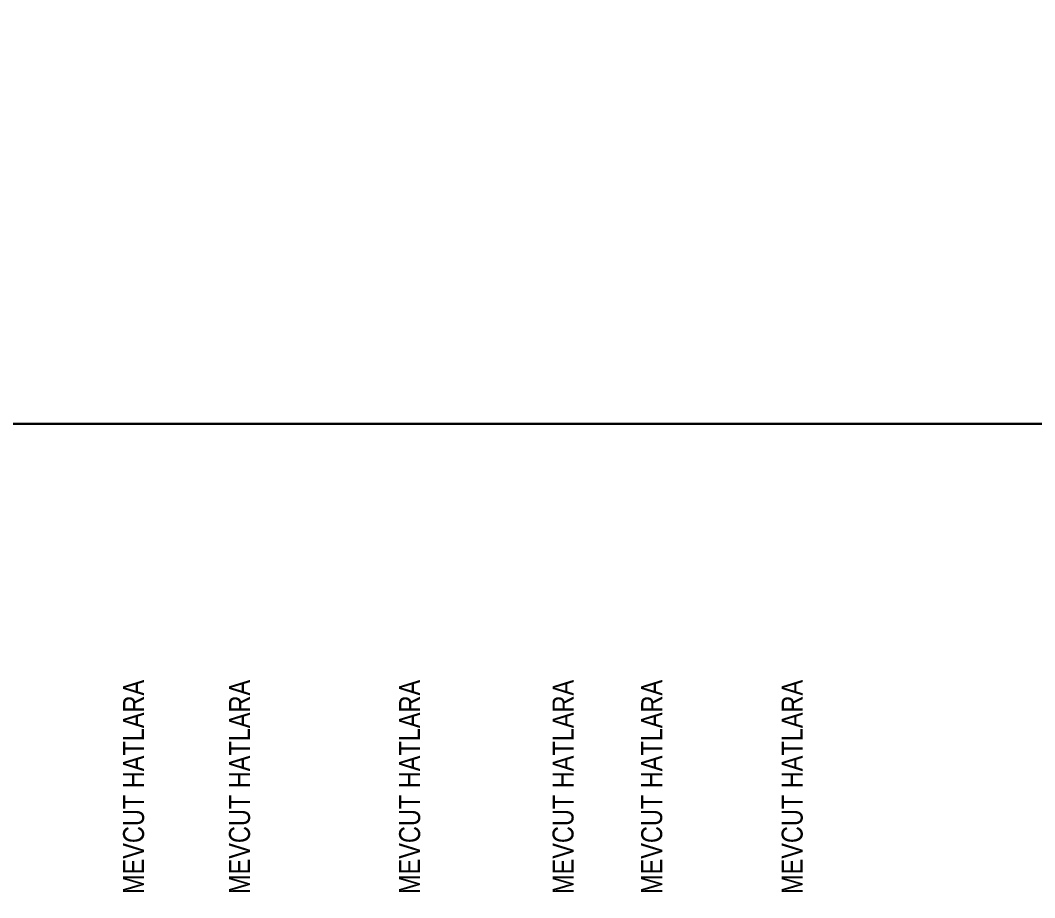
# Model space of a CAD drawing. Header units: centimetres. Extents: x 392964 to 515689, y 49661 to 58661.
# Drawn here: x 397781 to 398505, y 50919 to 51545 of the extents above; entities that cross this region are included whole.
import ezdxf
from ezdxf.enums import TextEntityAlignment as Align
from ezdxf.xclip import XClip

# ---------------------------------------------------------------- set-up
doc = ezdxf.new("R2010")
doc.units = ezdxf.units.CM
doc.header["$XCLIPFRAME"] = 0
doc.linetypes.add('DGN Style 3', pattern=[38.252869, 27.323478, -10.929391])
for name, color, linetype, lineweight in [('---___EB_draft03_cihazlar', 8, 'Continuous', 9), ('0-KRCN-VAZİYET-030426', 8, 'Continuous', 9), ('0-KRCN-Z-ANTET', 71, 'Continuous', 30), ('B_TICARI', 8, 'Continuous', 9), ('B_YAPI_ZEMIN', 8, 'DGN Style 3', 9)]:
    doc.layers.add(name, color=color, linetype=linetype, lineweight=lineweight)
doc.layers.add('M_GENEL_FLOW DIAGRAM TEXT', color=62, linetype='Continuous')
doc.layers.add('M_ISITMA GIDIS 90', color=94, linetype='Continuous')
doc.styles.add('WMF-ARIAL1', font='arial.ttf')

# ---------------------------------------------------------------- blocks, each defined once
blk = doc.blocks.new('Akyurt_Tm33')
at = {"layer": 'B_TICARI'}
blk.add_3dface([(501858.412, 4439056.242, 994.571), (501814.034, 4439119.478, 994.571), (501854.539, 4439147.993, 994.571), (501898.963, 4439084.958, 994.571)], dxfattribs=at)
at = {"layer": 'B_YAPI_ZEMIN'}
blk.add_3dface([(501898.511, 4439085.095, 986.011), (501854.663, 4439147.217, 986.011), (501815.032, 4439119.243, 986.011), (501858.879, 4439057.122, 986.011)], dxfattribs=at)
blk = doc.blocks.new('G$CF910E365')
at = {"layer": '---___EB_draft03_cihazlar'}
ref = blk.add_blockref('Akyurt_Tm33', (-200910447.5, -398988423.7), dxfattribs=dict(at, xscale=100, yscale=100, zscale=100, rotation=339.71835701135))
XClip(ref).set_block_clipping_path([(501505.9862066242, 4438937.7964665554), (502127.4112339765, 4439167.4422489693), (502010.4218731245, 4439484.017262903), (501388.9968457722, 4439254.3714804901)])
blk = doc.blocks.new('G$C19F67D48')
at = {"layer": 'M_GENEL_FLOW DIAGRAM TEXT', "color": 8, "style": 'WMF-ARIAL1', "width": 0.8}
for p in [(929.76, 532.27, 0), (992.72, 532.27, 0), (1093.83, 532.27, 0), (1185.02, 532.27, 0), (1237.71, 532.27, 0), (1321.19, 532.27, 0)]:
    blk.add_text('MEVCUT HATLARA', height=12.5, rotation=90, dxfattribs=at).set_placement(p, align=Align.CENTER)

msp = doc.modelspace()

# ---------------------------------------------------------------- block references
at = {"layer": '0-KRCN-VAZİYET-030426', "ltscale": 3}
ref = msp.add_blockref('G$CF910E365', (378546.84, 48211.64, -49221.27), dxfattribs=dict(at, xscale=0.5, yscale=0.5, zscale=0.5))
XClip(ref).set_block_clipping_path([(29034.4600933604, 3099.2345692041), (53834.4600933604, 20699.2345692041)])

# ---------------------------------------------------------------- next in the draw order: wipeouts: each hides what was drawn before it
msp.add_wipeout([(396607.02, 51257.53), (399550.87, 51257.53), (399550.87, 50234.49), (396607.02, 50234.49)]).dxf.layer = '0-KRCN-Z-ANTET'

# ---------------------------------------------------------------- next in the draw order: linework, layer by layer
at = {"layer": '0-KRCN-Z-ANTET'}
msp.add_lwpolyline([(396607.02, 50234.49), (399550.87, 50234.49), (399550.87, 51257.53), (396607.02, 51257.53)], close=True, dxfattribs=at)

# ---------------------------------------------------------------- next in the draw order: block references
at = {"layer": 'M_ISITMA GIDIS 90', "color": 8, "xscale": 1.2, "yscale": 1.2, "zscale": 1.2}
msp.add_blockref('G$C19F67D48', (396753.74, 50359.75), dxfattribs=at)

doc.saveas('drawing.dxf')
